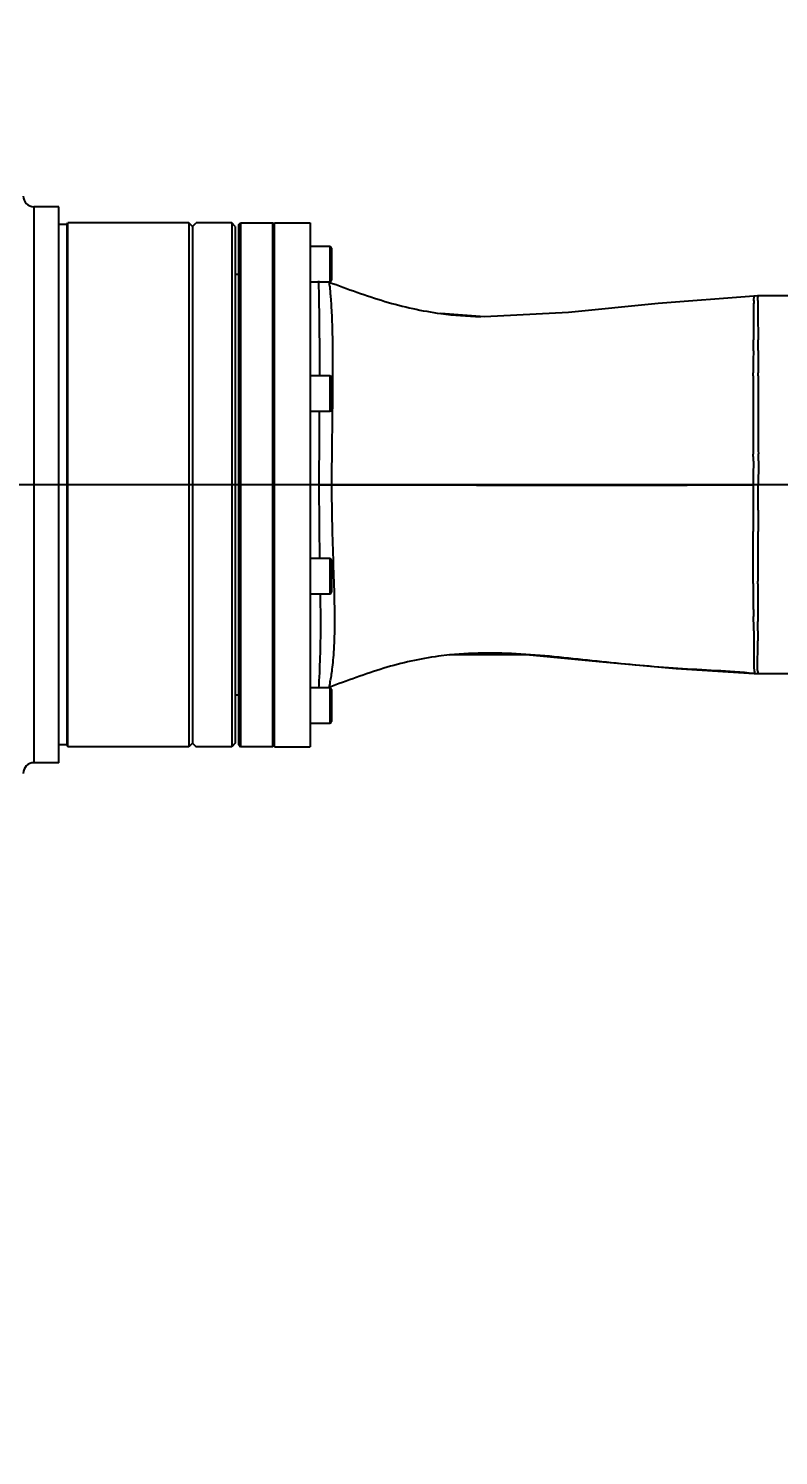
# Model space of a CAD drawing. Header units: millimetres. Extents: x 7426 to 8737, y 124 to 421.
# Drawn here: x 8507.09 to 8514.1, y 362.43 to 375.78 of the extents above; entities that cross this region are included whole.
import ezdxf

# ---------------------------------------------------------------- set-up
doc = ezdxf.new("R2010")
doc.units = ezdxf.units.MM
doc.linetypes.add('CENTER', pattern=[0.6, 0.375, -0.075, 0.075, -0.075])
for name, color, linetype in [('中心线', 7, 'Continuous'), ('外形图', 7, 'Continuous'), ('尺寸标注', 7, 'Continuous')]:
    doc.layers.add(name, color=color, linetype=linetype)
doc.styles.add('微软雅黑', font='msyh.ttc')
doc.dimstyles.new('尺寸标注_1_30比例', dxfattribs={"dimtxt": 2.1, "dimasz": 1.7, "dimexe": 0.5, "dimexo": 0.4, "dimgap": 0.5, "dimtad": 1, "dimdec": 1, "dimlfac": 30, "dimdsep": 46, "dimtxsty": '微软雅黑', "dimcen": 0.09, "dimadec": 0, "dimazin": 0, "dimtp": 0.01, "dimtm": 0.01, "dimtfac": 1, "dimtdec": 1, "dimtofl": 0, "dimtmove": 0, "dimatfit": 3, "dimfxl": 1, "dimtolj": 1, "dimarcsym": 0})

# ---------------------------------------------------------------- blocks, each defined once
blk = doc.blocks.new('*D1307')
at = {"layer": 'Defpoints', "color": 0}
for p in [(8500.291, 392.612), (8561.041, 322.179), (8566.994, 322.179)]:
    blk.add_point(p, dxfattribs=at)
at = {"layer": '尺寸标注', "color": 0, "lineweight": -2}
for p, q in [((8500.691, 392.612), (8567.494, 392.612)), ((8566.994, 390.912), (8566.994, 323.879)), ((8561.441, 322.179), (8567.494, 322.179))]:
    blk.add_line(p, q, dxfattribs=at)
at = {"layer": '尺寸标注', "color": 0}
for points in [[(8567.278, 390.912), (8566.711, 390.912), (8566.994, 392.612)], [(8566.711, 323.879), (8567.278, 323.879), (8566.994, 322.179)]]:
    blk.add_solid(points, dxfattribs=at)
at = {"layer": '尺寸标注', "color": 0, "insert": (8565.404, 357.396), "char_height": 2.1, "attachment_point": 5, "rotation": 90, "style": '微软雅黑'}
blk.add_mtext('\\A1;\\A1;2113', dxfattribs=at)
blk = doc.blocks.new('*D1310')
at = {"layer": 'Defpoints', "color": 0}
for p in [(8525.624, 379.686), (8525.624, 374.991), (8500.291, 366.846)]:
    blk.add_point(p, dxfattribs=at)
at = {"layer": '尺寸标注', "color": 0, "lineweight": -2}
for p, q in [((8500.291, 367.246), (8500.291, 380.186)), ((8525.624, 375.391), (8525.624, 380.186)), ((8501.991, 379.686), (8523.924, 379.686))]:
    blk.add_line(p, q, dxfattribs=at)
at = {"layer": '尺寸标注', "color": 0}
for points in [[(8501.991, 379.97), (8501.991, 379.403), (8500.291, 379.686)], [(8523.924, 379.403), (8523.924, 379.97), (8525.624, 379.686)]]:
    blk.add_solid(points, dxfattribs=at)
at = {"layer": '尺寸标注', "color": 0, "insert": (8512.958, 381.271), "char_height": 2.1, "attachment_point": 5, "style": '微软雅黑'}
blk.add_mtext('\\A1;\\A1;760', dxfattribs=at)

msp = doc.modelspace()

# ---------------------------------------------------------------- linework, layer by layer
at = {"layer": '中心线', "linetype": 'CENTER', "ltscale": 50}
msp.add_line((8496.9908, 371.5139), (8529.691, 371.5139), dxfattribs=at)
at = {"layer": '外形图', "color": 0, "linetype": 'Continuous'}
for p, q in [((8507.141, 374.1122), (8507.141, 368.9122)), ((8507.3743, 374.1122), (8507.141, 374.1122)), ((8507.3743, 368.9123), (8507.3743, 374.1122)), ((8507.448, 373.9456), (8507.3743, 373.9456)), ((8507.448, 373.9456), (8507.4577, 373.9622)), ((8507.448, 373.9456), (8507.448, 369.0789)), ((8507.4577, 369.0622), (8507.4577, 373.9622)), ((8508.591, 373.9622), (8507.4577, 373.9622)), ((8508.591, 373.9622), (8508.591, 369.0622)), ((8508.6243, 373.9289), (8508.591, 373.9622)), ((8508.6243, 373.9289), (8508.6577, 373.9622)), ((8508.6243, 373.9289), (8508.6243, 369.0956)), ((8509.0243, 373.9289), (8508.991, 373.9622)), ((8509.0577, 373.9455), (8509.0743, 373.9622)), ((8509.0577, 369.0789), (8509.0577, 373.9455)), ((8509.391, 373.9456), (8509.3743, 373.9622)), ((8509.391, 369.0622), (8509.391, 373.9622)), ((8509.391, 373.9622), (8509.7243, 373.9622)), ((8509.7243, 373.9622), (8509.7243, 369.0622)), ((8509.7243, 373.7422), (8509.9077, 373.7422)), ((8509.9077, 373.7422), (8509.9077, 373.4089)), ((8509.9243, 373.7256), (8509.9243, 373.4256)), ((8509.7243, 373.4089), (8509.9077, 373.4089)), ((8513.9086, 373.2789), (8513.8742, 373.2771)), ((8514.291, 373.2789), (8513.9086, 373.2789)), ((8513.8703, 372.7658), (8513.869, 372.6771)), ((8513.8704, 372.8595), (8513.8705, 372.8567)), ((8513.915, 372.7675), (8513.914, 372.6764)), ((8513.8689, 372.6684), (8513.8688, 372.6641)), ((8509.7243, 372.5335), (8509.9077, 372.5335)), ((8509.9077, 372.5335), (8509.9077, 372.2002)), ((8509.9243, 372.5169), (8509.9243, 372.2169)), ((8513.8686, 372.5115), (8513.8684, 372.4567)), ((8513.8687, 372.5238), (8513.8686, 372.5115)), ((8513.8687, 372.532), (8513.8687, 372.5238)), ((8513.9144, 372.532), (8513.9144, 372.5237)), ((8513.9144, 372.5237), (8513.9144, 372.5115)), ((8513.9144, 372.5115), (8513.9144, 372.458)), ((8513.8682, 372.3622), (8513.8681, 372.3522)), ((8513.8681, 372.3522), (8513.8681, 372.3317)), ((8513.9145, 372.3635), (8513.9145, 372.3522)), ((8513.9145, 372.3522), (8513.9145, 372.3317)), ((8509.7243, 372.2002), (8509.9077, 372.2002)), ((8509.8069, 371.5123), (8509.925, 371.5123)), ((8513.8676, 371.5121), (8513.8676, 371.2758)), ((8513.9152, 371.5122), (8513.8681, 371.5121)), ((8513.8676, 371.2758), (8513.8676, 371.2624)), ((8513.8676, 371.2624), (8513.8676, 371.2551)), ((8513.9149, 371.2757), (8513.9148, 371.2623)), ((8513.9148, 371.2623), (8513.9148, 371.2551)), ((8513.8676, 371.2551), (8513.8676, 371.2295)), ((8513.8676, 371.2295), (8513.8679, 371.1131)), ((8513.9148, 371.2293), (8513.9147, 371.1128)), ((8513.9148, 371.2551), (8513.9148, 371.2293)), ((8513.8679, 371.1131), (8513.868, 371.0891)), ((8513.868, 371.0891), (8513.868, 371.0757)), ((8513.9147, 371.1128), (8513.9147, 371.0891)), ((8513.9147, 371.0891), (8513.9147, 371.0757)), ((8509.7243, 370.8242), (8509.9077, 370.8242)), ((8509.9077, 370.8242), (8509.9077, 370.4909)), ((8509.9243, 370.8076), (8509.9243, 370.5076)), ((8509.7243, 370.4909), (8509.9077, 370.4909)), ((8513.8688, 370.5874), (8513.8683, 370.5264)), ((8513.9125, 370.5858), (8513.9116, 370.5247)), ((8513.9109, 370.3252), (8513.9122, 370.2321)), ((8511.0293, 369.9203), (8510.925, 369.908)), ((8513.8761, 369.7475), (8513.8756, 369.7471)), ((8513.8756, 369.7471), (8513.8758, 369.747)), ((8513.8757, 369.747), (8513.9073, 369.7455)), ((8513.907, 369.7456), (8513.9075, 369.7456)), ((8513.9073, 369.7456), (8514.291, 369.7456)), ((8509.7243, 369.6156), (8509.9077, 369.6156)), ((8509.9077, 369.6156), (8509.9077, 369.2822)), ((8509.9243, 369.5989), (8509.9243, 369.2989)), ((8509.7243, 369.2822), (8509.9077, 369.2822)), ((8507.448, 369.0789), (8507.3743, 369.0789)), ((8507.448, 369.0789), (8507.4577, 369.0622)), ((8508.591, 369.0622), (8507.4577, 369.0622)), ((8508.6243, 369.0956), (8508.591, 369.0622)), ((8508.6243, 369.0956), (8508.6577, 369.0622)), ((8509.0243, 369.0956), (8508.991, 369.0622)), ((8509.0577, 369.0789), (8509.0743, 369.0622)), ((8509.3743, 369.0622), (8509.0743, 369.0622)), ((8509.391, 369.0789), (8509.3743, 369.0622)), ((8509.391, 369.0622), (8509.7243, 369.0622)), ((8507.3743, 368.9122), (8507.141, 368.9122))]:
    msp.add_line(p, q, dxfattribs=at)
at = {"layer": '外形图', "color": 0, "ltscale": 10}
for p, q in [((8508.991, 373.9622), (8508.6577, 373.9622)), ((8508.991, 373.9622), (8508.991, 369.0622)), ((8509.0243, 373.9289), (8509.0243, 369.0956)), ((8509.0743, 373.9622), (8509.3743, 373.9622)), ((8509.0743, 373.9622), (8509.0743, 369.0622)), ((8509.3743, 369.0622), (8509.3743, 373.9622)), ((8509.0577, 373.4789), (8509.0243, 373.4789)), ((8509.0577, 369.5456), (8509.0243, 369.5456)), ((8508.991, 369.0622), (8508.6577, 369.0622))]:
    msp.add_line(p, q, dxfattribs=at)
at = {"layer": '外形图', "color": 0, "linetype": 'Continuous'}
for points in [[(8513.8742, 373.2771), (8512.9805, 373.208), (8512.1397, 373.124), (8511.3556, 373.0832), (8510.947, 373.1136)], [(8511.0293, 369.9203), (8511.7446, 369.9255), (8512.4261, 369.8596), (8513.1479, 369.7949), (8513.8757, 369.747)]]:
    msp.add_lwpolyline(points, dxfattribs=at)
at = {"layer": '外形图', "color": 0}
msp.add_arc((8500.291, 338.8456), 53.7667, 295, 170, dxfattribs=at)
at = {"layer": '外形图', "color": 0, "linetype": 'Continuous'}
for centre, radius, start, end in [((8507.141, 374.2122), 0.1, 180, 270), ((8509.9077, 373.7256), 0.0167, 0, 90), ((8509.9577, 373.564), 0.1667, 249.02796, 250.32351), ((8509.9077, 373.4256), 0.0167, 270, 0), ((8509.7253, 372.8145), 4.1454, 0.62219, 0.74452), ((8510.3216, 372.7988), 3.5935, 0.9673, 1.11911), ((8509.8967, 372.8181), 3.974, 359.24666, 0.55745), ((8510.2042, 372.7987), 3.7109, 359.51817, 0.93897), ((8518.0164, 372.6298), 4.1477, 179.34644, 179.46588), ((8517.8157, 372.6512), 3.9018, 179.62898, 179.78467), ((8509.9077, 372.5169), 0.0167, 0, 90), ((8501.7614, 372.5625), 12.1073, 359.85582, 359.97621), ((8502.512, 372.5167), 11.4024, 0.07677, 0.21384), ((8555.9195, 372.2985), 42.0514, 179.78454, 179.91318), ((8560.0348, 372.4556), 46.1204, 179.99704, 180.11443), ((8509.9077, 372.2169), 0.0167, 270, 0), ((8507.2615, 371.6992), 6.6082, 0.30266, 0.86727), ((8507.6358, 371.6989), 6.2816, 0.32527, 0.92481), ((8552.6013, 371.5253), 42.7944, 180.01754, 180.94176), ((8433.5783, 371.4996), 80.3369, 359.840269, 0.008967), ((8372.0987, 370.4832), 141.7706, 0.084757, 0.239444), ((8445.7903, 371.0626), 68.1244, 359.68889, 0.010975), ((8509.9077, 370.8076), 0.0167, 0, 90), ((8499.223, 370.6879), 14.6462, 359.60687, 359.87481), ((8497.1411, 370.6874), 16.728, 359.89189, 0.01869), ((8501.4434, 370.7735), 12.4705, 359.13799, 359.45439), ((8499.409, 370.7886), 14.505, 359.47117, 359.62144), ((8509.9077, 370.5076), 0.0167, 270, 0), ((8523.9413, 370.4576), 10.0733, 179.60894, 179.91823), ((8519.5333, 370.4629), 5.6652, 179.90823, 180.90289), ((8520.0394, 370.401), 6.129, 179.3509, 180.26449), ((8525.5134, 370.3407), 11.6033, 179.09125, 179.35899), ((8519.1292, 370.4594), 5.2611, 180.93379, 181.12663), ((8519.9235, 370.4753), 6.0555, 181.12971, 181.41455), ((8524.9203, 370.6031), 11.054, 181.43704, 181.68211), ((8519.6567, 370.4022), 5.7463, 180.29365, 180.45503), ((8520.7711, 370.4116), 6.8607, 180.45929, 180.72119), ((8505.9059, 370.0388), 7.9688, 1.39733, 1.72445), ((8509.7525, 370.1391), 4.1209, 0.70821, 1.30703), ((8510.3179, 370.204), 3.5944, 359.75266, 0.44867), ((8506.5036, 370.0992), 7.37, 0.37423, 0.70586), ((8508.2116, 370.2135), 5.7007, 359.31618, 359.74779), ((8513.907, 370.0791), 0.3335, 264.5886, 269.99849), ((8509.9577, 369.4605), 0.1667, 109.79548, 111.1004), ((8509.9077, 369.5989), 0.0167, 0, 90), ((8509.9077, 369.2989), 0.0167, 270, 0), ((8507.141, 368.8122), 0.1, 90, 180)]:
    msp.add_arc(centre, radius, start, end, dxfattribs=at)
for points, knots in [([(8509.8021, 373.418), (8509.8034, 373.3712), (8509.8104, 373.0777), (8509.8114, 372.7841), (8509.8109, 372.5374)], [0, 0, 0, 0, 0.1594943, 1, 1, 1, 1]), ([(8509.9015, 373.4071), (8510.0751, 373.345), (8510.4144, 373.2163), (8510.7703, 373.1373), (8510.947, 373.1136)], [0, 0, 0, 0, 0.5083285, 1, 1, 1, 1]), ([(8509.9015, 373.4071), (8509.9039, 373.4054), (8509.9007, 373.391), (8509.9085, 373.3677), (8509.9104, 373.3228), (8509.9168, 373.2629), (8509.9216, 373.1853), (8509.9288, 373.0501), (8509.934, 372.8443), (8509.9353, 372.5597), (8509.9315, 372.1097), (8509.9251, 371.7559), (8509.925, 371.5123)], [0, 0, 0, 0, 0.0046227, 0.0184616, 0.0414848, 0.0735867, 0.1145876, 0.1642361, 0.2879228, 0.4401482, 0.6145311, 1, 1, 1, 1]), ([(8513.8742, 373.2771), (8513.8796, 373.2776), (8513.8687, 373.2551), (8513.8734, 373.236), (8513.8718, 373.1969), (8513.871, 373.146), (8513.8697, 373.0336), (8513.8694, 372.9395), (8513.8703, 372.8683)], [0, 0, 0, 0, 0.0394294, 0.0950558, 0.1814787, 0.3063291, 0.4778619, 1, 1, 1, 1]), ([(8513.9086, 373.2789), (8513.914, 373.2789), (8513.9051, 373.257), (8513.9108, 373.2375), (8513.9111, 373.1986), (8513.9117, 373.1474), (8513.9126, 373.0349), (8513.913, 372.9404), (8513.9144, 372.869)], [0, 0, 0, 0, 0.0394069, 0.0949199, 0.1813459, 0.3061149, 0.4776669, 1, 1, 1, 1]), ([(8509.8096, 372.2025), (8509.8093, 372.1465), (8509.8081, 371.9165), (8509.8069, 371.6864), (8509.8069, 371.5122)], [0, 0, 0, 0, 0.2431111, 1, 1, 1, 1]), ([(8509.925, 371.5123), (8509.925, 371.3877), (8509.9285, 371.1425), (8509.9396, 370.7859), (8509.9506, 370.4567), (8509.9545, 370.1704), (8509.9466, 369.9646), (8509.9344, 369.8322), (8509.9243, 369.7565), (8509.9171, 369.7003), (8509.9057, 369.6532), (8509.9084, 369.6371), (8509.8986, 369.6163), (8509.9012, 369.6174)], [0, 0, 0, 0, 0.1969924, 0.3873891, 0.5637945, 0.7174554, 0.8400601, 0.8884531, 0.9282174, 0.9593842, 0.9818608, 0.9954566, 1, 1, 1, 1]), ([(8509.925, 371.5123), (8510.582, 371.5132), (8511.8962, 371.5049), (8513.2104, 371.5092), (8513.8676, 371.5121)], [0, 0, 0, 0, 0.499915, 1, 1, 1, 1]), ([(8509.8182, 370.4871), (8509.8197, 370.3895), (8509.8243, 370.0959), (8509.8137, 369.8022), (8509.8038, 369.6064)], [0, 0, 0, 0, 0.3321779, 1, 1, 1, 1]), ([(8513.8735, 370.1474), (8513.874, 370.0761), (8513.873, 369.9675), (8513.8758, 369.8414), (8513.874, 369.7816), (8513.8813, 369.7581), (8513.8794, 369.752)], [0, 0, 0, 0, 0.5409581, 0.8257458, 0.9517672, 1, 1, 1, 1]), ([(8513.9119, 370.1455), (8513.9114, 370.0995), (8513.908, 369.9838), (8513.9063, 369.868), (8513.9037, 369.7983)], [0, 0, 0, 0, 0.3974695, 1, 1, 1, 1]), ([(8513.8756, 369.7471), (8513.6388, 369.7695), (8513.1629, 369.7873), (8512.4515, 369.854), (8511.7433, 369.9382), (8511.2652, 369.9442), (8511.0293, 369.9203)], [0, 0, 0, 0, 0.2499755, 0.5003217, 0.7507572, 1, 1, 1, 1]), ([(8510.925, 369.908), (8510.7519, 369.8846), (8510.4032, 369.8065), (8510.0713, 369.6786), (8509.9012, 369.6174)], [0, 0, 0, 0, 0.4914838, 1, 1, 1, 1]), ([(8513.9037, 369.7983), (8513.9033, 369.7885), (8513.905, 369.7742), (8513.9142, 369.7556), (8513.9072, 369.7488), (8513.907, 369.7456)], [0, 0, 0, 0, 0.5432319, 0.8252499, 1, 1, 1, 1]), ([(8513.8794, 369.752), (8513.879, 369.7509), (8513.8783, 369.7491), (8513.8768, 369.7479), (8513.8761, 369.7475)], [0, 0, 0, 0, 0.597437, 1, 1, 1, 1])]:
    msp.add_open_spline(points, degree=3, knots=knots, dxfattribs=at)
for points in [[(8510.947, 373.1136), (8511.0699, 373.0971), (8511.1938, 373.0877), (8511.3177, 373.0841)], [(8513.8688, 372.6641), (8513.8685, 372.6286), (8513.8687, 372.593), (8513.8687, 372.5575)], [(8513.9139, 372.6658), (8513.9138, 372.6303), (8513.9142, 372.5948), (8513.9143, 372.5593)], [(8513.8681, 372.3317), (8513.868, 372.1974), (8513.8661, 372.0631), (8513.8672, 371.9288)], [(8513.9145, 372.3317), (8513.9148, 372.1977), (8513.9132, 372.0638), (8513.9146, 371.9298)], [(8513.8672, 371.9288), (8513.8675, 371.8856), (8513.8683, 371.8424), (8513.8689, 371.7992)], [(8513.9146, 371.9298), (8513.915, 371.8866), (8513.9159, 371.8435), (8513.9165, 371.8003)], [(8513.8696, 371.7341), (8513.8699, 371.6601), (8513.8676, 371.5861), (8513.8676, 371.5121)], [(8513.9172, 371.7346), (8513.9176, 371.6605), (8513.9152, 371.5863), (8513.9152, 371.5122)]]:
    msp.add_open_spline(points, degree=3, dxfattribs=at)

# ---------------------------------------------------------------- dimensions: what is measured, and where the dimension line sits
at = {"layer": '尺寸标注'}
dim = msp.add_linear_dim(base=(8566.9943, 322.1789), p1=(8500.291, 392.6122), p2=(8561.0415, 322.1789), angle=90, text='\\A1;2113', dimstyle='尺寸标注_1_30比例', dxfattribs=at)
dim.commit()
dim.dimension.update_dxf_attribs({"geometry": '*D1307', "text_midpoint": (8566.9943, 357.3956), "dimtype": 160})
dim = msp.add_linear_dim(base=(8525.6243, 379.6862), p1=(8500.291, 366.8456), p2=(8525.6243, 374.9912), text='\\A1;760', dimstyle='尺寸标注_1_30比例', dxfattribs=at)
dim.commit()
dim.dimension.update_dxf_attribs({"geometry": '*D1310', "text_midpoint": (8512.9577, 381.2714)})

doc.saveas('drawing.dxf')
